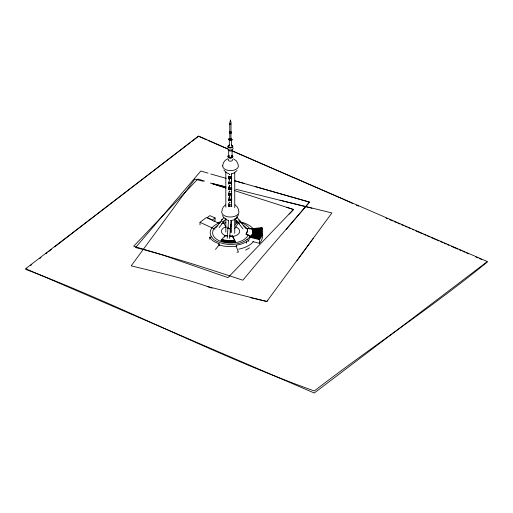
<?xml version="1.0" encoding="UTF-8"?>
<svg xmlns="http://www.w3.org/2000/svg" width="513" height="513" viewBox="0 0 513 513"><rect width="100%" height="100%" fill="white"/><g stroke="black" fill="none" stroke-linecap="round" stroke-linejoin="round"><path stroke-width="0.77" d="M250.979 236.942L252.37 234.544L252.922 231.498L261.713 231.69L260.925 235.672L259.027 238.949L250.979 236.942A12.671 9.452 37.6 0 0 245.945 234.242L246.112 233.973A17.076 9.856 0 0 0 247.17 228.618M260.072 232.639L252.903 232.395L252.928 230.773L261.694 230.651L261.662 232.69L252.851 232.216L252.794 233.114L261.508 233.691L261.585 232.652M227.182 238.327L228.554 220.378M229.612 238.519L230.978 220.571M252.922 231.498L252.928 230.773M236.48 246.503L236.602 245.176L241.764 243.944L246.407 241.886L248.702 240.161L247.074 239.436M261.386 233.652L261.264 234.685L252.62 233.832L252.704 232.934M261.694 230.651L252.909 230.946L252.543 229.208A12.754 10.222 -18.5 0 0 247.099 228.4L247.093 228.471A12.671 10.157 -18.5 0 1 252.499 229.273L252.601 229.574A22.578 13.037 0 0 1 251.197 236.66L259.347 238.539L260.925 235.672L261.098 234.64L252.499 233.652L252.37 234.544L260.925 235.672M222.693 165.981C222.828 162.813 224.861 159.761 227.907 158.741M229.766 124.018L230.363 123.646L230.997 123.992L230.997 132.399L230.401 132.764L229.766 132.425L229.766 124.018L230.401 124.358L230.997 123.992M260.707 235.621L252.216 234.351L251.87 235.05L251.678 235.929L259.963 237.596M251.017 236.891L251.46 235.73L259.655 237.532M261.675 230.683L261.604 229.644L252.813 230.228L252.729 229.33L261.418 228.651L261.713 231.69L259.321 231.684M230.183 120.093C233.069 124.781 227.868 126.083 230.606 120.113M230.19 124.037L230.606 124.024M230.959 132.668L230.331 132.982L229.798 132.617L229.798 139.389L230.331 139.748L230.959 139.44L230.953 132.585M229.798 139.389L230.125 139.113M236.884 252.146L238.436 252.069L236.172 246.202L236.602 245.176L236.602 246.471M222.014 209.67L223.347 206.931L225.393 204.956M261.418 228.651L252.729 229.33M238.519 214.684L237.089 217.377L236.044 218.326M234.992 225.188L237.442 221.186M234.749 228.689L238.43 222.674M252.499 229.273L252.543 228.67L252.64 229.51M297.001 260.585L313.238 238.43M249.716 239.359L249.716 237.179L250.318 236.39M223.995 217.307L215.787 227.926A1.218 0.885 37.7 0 0 215.665 228.125M219.102 227.612L225.861 218.865M237.032 170.483L234.281 172.99L231.376 173.849M215.486 249.376L219.154 244.906L219.122 243.848L217.012 242.912A16.839 9.721 0 0 1 210.003 237.641L209.74 237.269L211.632 236.82M286.273 229.375L309.512 202.051L234.736 180.8M267.863 300.317L266.818 301.497L250.863 297.745M227.83 227.714L228.452 227.188M228.58 176.838L229.144 176.619L228.933 178.261L228.58 178.248L228.58 176.838L229.144 176.619M228.58 178.248L229.144 178.03M228.58 182.442L229.144 182.224L228.933 183.866L228.58 183.853L228.58 182.442L229.144 182.224M228.58 183.853L229.144 183.635M228.708 188.156L229.273 187.938L229.061 189.586L228.708 189.573L228.708 188.156L229.273 187.938M228.708 189.573L229.273 189.355M228.708 193.76L229.273 193.548L229.061 195.19L228.708 195.177L228.708 193.76L229.273 193.548M228.708 195.177L229.273 194.959M228.708 199.371L229.273 199.153L229.061 200.795L228.708 200.782L228.708 199.371L229.273 199.153M228.708 200.782L229.273 200.564M228.708 204.976L229.273 204.758L229.061 206.406L228.708 206.386L228.708 204.976L229.273 204.758M228.708 206.386L229.273 206.168M235.243 241.918L234.71 240.655L235.243 241.918A21.745 12.556 0 0 1 221.873 241.174L221 240.674L221.86 239.738L222.623 239.93A21.649 12.498 0 0 0 223.668 240.161M229.337 235.839A20.514 11.844 0 0 0 232.703 235.916L234.826 240.879A21.424 12.37 0 0 1 221.68 239.949L221.68 239.424L225.483 235.339L226.041 235.448M224.399 237.038L225.643 235.39M225.489 235.358L225.162 235.711L225.553 235.788A21.424 12.37 0 0 0 227.727 236.102M289.101 214.12L293.507 209.503L286.677 207.329M230.69 220.622L233.813 219.904L235.845 218.5M234.986 219.275L237.089 217.377M229.029 186.437L230.106 185.514M229.029 192.042L230.106 191.118M229.029 197.646L230.106 196.723M228.484 203.712L230.106 202.334M45.978 253.679L47.215 252.71M48.446 251.742L51.537 249.318M54.628 246.894L198.531 136.022L227.317 148.68M487.35 261.976C431.606 307.588 371.309 347.096 314.277 390.957C215.826 355.759 123.364 306.364 25.65 269.357L26.881 268.408M30.575 265.567L31.806 264.625M39.809 258.469L41.04 257.526M190.265 142.672L25.65 268.697L314.277 393.016L487.35 261.547L231.6 150.681M191.541 141.697L198.531 136.343L206.617 139.85M200.019 224.912L200.019 222.321L206.406 217.544L219.141 223.431M215.101 217.948L212.446 219.93L207.252 217.608L209.907 215.627L215.101 217.948L215.101 220.539L214.043 221.334M231.645 174.548L231.196 174.561M231.645 180.153L231.196 180.166M231.626 191.291L231.472 191.676M231.626 196.896L231.472 197.281M231.626 202.5L231.472 202.885M223.835 220.853L223.482 221.058M245.605 250.139L249.542 247.862M255.192 230.081L261.604 229.644M227.862 228.426L230.113 228.804M230.119 228.792L230.587 228.657M227.663 228.452L227.894 228.606M228.676 139.081L231.01 138.439L232.1 139.754L229.766 140.703L228.676 139.081L229.766 140.703M228.676 139.389L229.843 139.061M229.766 140.395L232.1 139.754M251.383 228.753L261.938 227.58L261.938 229.76M232.293 235.942L232.697 235.929L232.697 237.218M232.883 236.32L232.19 236.339A21.424 12.37 0 0 1 229.946 236.288M231.171 176.709L231.677 176.972L231.171 176.709L231.171 178.12L231.677 178.383L231.171 178.12M231.171 182.314L231.677 182.577L231.171 182.314L231.171 183.725L231.677 183.987L231.171 183.725M231.805 189.707L231.299 189.444L231.299 188.027L231.652 188.047M231.299 188.027L231.805 188.29M231.299 189.444L231.652 189.457M231.805 195.312L231.299 195.049L231.299 193.638L231.652 193.651M231.299 193.638L231.805 193.901M231.299 195.049L231.652 195.062M231.805 200.916L231.299 200.654L231.299 199.243L231.652 199.256M231.299 199.243L231.805 199.506M231.299 200.654L231.652 200.666M231.805 206.521L231.299 206.258L231.299 204.847L231.652 204.86M231.299 204.847L231.805 205.11M231.299 206.258L231.652 206.277M228.715 176.575L231.587 176.735M228.715 177.985L231.587 178.152M228.715 182.179L231.587 182.346M228.715 183.59L231.587 183.757M228.843 187.899L231.716 188.059M228.843 189.31L231.716 189.47M228.843 193.504L231.716 193.664M228.843 194.914L231.716 195.081M228.843 199.108L231.716 199.268M228.843 200.519L231.716 200.686M228.843 204.713L231.716 204.879M228.843 206.123L231.716 206.29M230.279 224.617L231.716 224.694M230.279 226.182L231.716 226.265M255.173 233.274L261.508 233.691M252.826 235.371L260.489 236.64M251.87 235.05L260.226 236.583M230.523 132.065L230.997 132.399M225.938 186.873L212.247 183.545M235.82 189.265L311.981 208.24M212.632 183.712L225.797 186.937M280.015 200.224L331.905 212.94L266.818 301.477L207.143 286.459M228.484 220.398C225.829 219.917 223.54 217.967 222.469 215.511M203.142 181.262L194.818 179.127L131.2 265.843C158.312 272.583 185.77 278.476 212.029 288.139M251.017 236.352L259.347 238.539M249.716 237.179L259.533 239.699L259.533 243.329L252.736 241.585M221 240.674L221.873 240.905A21.745 12.556 0 0 0 235.243 241.649M228.843 173.663L226.425 172.759L223.892 170.104M228.317 178.986L229.766 179.39M234.832 180.807L244.239 183.442M210.837 174.01L226.259 178.389M255.083 186.514L309.512 202.141L262.714 256.41L242.88 280.201C207.361 268.517 171.791 256.833 135.56 247.555L200.814 171.034L208.041 173.157M230.574 139.094L230.959 139.44M225.81 187.873L210.368 183.019M234.608 190.631L293.507 209.471L227.977 277.629L162.082 254.814L133.656 246.24L197.89 178.966L204.495 181.127M213.062 183.949L225.964 188.047M385.968 218.102L387.437 218.73M389.643 219.66L392.586 220.911M394.055 221.533L396.26 222.469M397.729 223.091L399.935 224.027M208.086 140.485L227.926 149.084M430.997 237.487L435.332 239.372M436.775 240.001L438.942 240.943M440.385 241.572L442.552 242.514M444.001 243.143L446.169 244.085M447.612 244.714L449.055 245.336M451.222 246.278L457.724 249.106M459.173 249.735L461.341 250.677M462.784 251.306L464.951 252.249M466.394 252.871L468.561 253.813M475.788 256.955L477.956 257.898M479.405 258.526L481.572 259.469M401.39 224.649L403.558 225.592M405.001 226.214L407.168 227.156M408.611 227.778L410.054 228.407M412.221 229.349L413.664 229.971M415.831 230.914L422.327 233.729M423.776 234.358L425.937 235.294M427.38 235.922L429.548 236.865M342.043 198.685L231.645 150.585M342.767 198.999L352.752 203.501M356.317 205.11L358.452 206.079M200.019 222.321L214.876 229.189M233.466 158.831L236.544 161.024L238.147 164.564M238.231 221.917L237.493 221.353M235.082 204.86L237.16 206.79L238.551 209.503M231.01 138.741L232.1 140.055M236.544 216.762L245.823 228.567M235.204 218.987L243.015 228.926M223.123 221.911L226.143 227.522M232.703 236.442L234.524 240.244M261.297 228.689L261.149 227.708L261.534 229.683M247.099 228.4L247.163 228.683A17.064 9.856 0 0 1 246.099 234.037A12.684 9.574 35.5 0 1 251.197 236.66M230.036 228.702L230.799 232.389M219.224 245.188L219.122 243.848L219.122 245.143M252.864 230.048L252.909 230.946M259.027 238.41L259.027 238.949M248.702 240.161L248.702 241.456M246.407 241.886L246.407 243.181M234.742 172.394L234.742 207.65M234.742 218.865L234.742 233.293M232.107 156.42L232.107 150.02A1.719 0.994 0 0 1 230.42 151.027M231.568 173.894L231.568 206.745M231.568 220.366L231.568 232.389M231.504 146.372L231.504 139.76A1.103 0.635 0 0 1 230.036 140.305M231.453 188.277L231.453 189.688M231.453 193.882L231.453 195.299M231.453 199.493L231.453 200.904M231.453 205.097L231.453 206.508M231.325 176.953L231.325 178.37M231.325 182.564L231.325 183.975M230.549 225.598L230.549 231.196M229.305 139.658L229.305 146.276M229.061 188.175L229.061 189.586M229.061 193.779L229.061 195.19M229.061 199.384L229.061 200.795M229.061 204.988L229.061 206.406M228.933 176.85L228.933 178.261M228.933 182.455L228.933 183.866M228.676 156.452L228.676 150.053A1.719 0.994 0 0 0 229.971 150.995M225.823 171.951L225.823 207.207M225.823 218.429L225.823 232.049M221.86 239.738L221.578 240.052M209.74 237.269L209.74 239.212M253.525 241.508A25.355 14.64 0 0 1 238.692 249.183M217.871 222.642A25.355 14.64 0 0 1 220.077 221.982M234.954 220.904A25.355 14.64 0 0 1 237.109 221.18M240.251 221.796A25.355 14.64 0 0 1 253.525 229.125M235.8 226.99A9.163 5.29 0 0 1 239.571 232.235A9.163 5.29 0 0 1 232.921 236.429M225.297 235.653A9.163 5.29 0 0 1 225.97 226.74M247.882 235.409A17.942 10.363 0 0 1 221.578 241.7A17.942 10.363 0 0 1 217.858 225.399M221.578 223.758A17.942 10.363 0 0 1 225.906 222.719M235.191 222.719A17.942 10.363 0 0 1 236.679 222.988M238.135 223.341A17.942 10.363 0 0 1 239.52 223.758M243.239 225.399A17.942 10.363 0 0 1 247.542 229.401M250.216 235.768A20.36 11.754 0 0 1 248.183 238.603C240.046 245.426 227.791 245.971 218.262 241.976A15.287 8.824 0 0 1 211.901 237.186L210.881 235.768A20.36 11.754 0 0 1 220.366 222.546M235.82 221.372A20.36 11.754 0 0 1 237.269 221.629M240.732 222.546A20.36 11.754 0 0 1 249.914 229.099M236.172 246.202A22.431 12.947 0 0 1 219.154 244.906M262.515 233.255A32.383 18.692 0 0 1 259.533 243.329M261.938 227.58A32.383 18.692 0 0 1 259.533 239.699M227.124 235.608A20.514 11.844 0 0 1 225.63 235.371M229.567 140.12A1.103 0.635 0 0 1 229.324 139.825M229.689 139.228A1.103 0.635 0 0 1 230.202 139.081M231.03 139.183A1.103 0.635 0 0 1 231.241 139.292M231.1 132.418A0.808 0.468 0 0 1 230.568 133.098A0.808 0.468 0 0 1 229.574 132.623M230.484 131.931A1.071 0.616 0 0 1 231.312 132.854A1.071 0.616 0 0 1 229.51 132.899A1.071 0.616 0 0 1 230.202 131.937M230.484 131.796A1.071 0.616 0 0 1 231.312 132.72A1.071 0.616 0 0 1 229.51 132.764A1.071 0.616 0 0 1 230.202 131.803M230.619 132.097A0.808 0.468 0 0 1 231.068 132.79A0.808 0.468 0 0 1 229.792 132.861A0.808 0.468 0 0 1 230.004 132.13M232.331 145.775A2.398 1.385 0 0 1 231.972 147.635A2.398 1.385 0 0 1 228.74 147.59A2.398 1.385 0 0 1 228.529 145.724M228.984 145.474A2.398 1.385 0 0 1 229.529 145.301M231.363 145.326A2.398 1.385 0 0 1 231.902 145.512M231.363 145.038A2.398 1.385 0 0 1 232.267 147.173A2.398 1.385 0 0 1 228.465 147.122A2.398 1.385 0 0 1 229.529 145.012M231.498 177.678A1.642 0.949 0 0 1 229.183 177.774M231.594 176.228A1.642 0.949 0 0 1 228.766 176.074M231.177 183.449A1.642 0.949 0 0 1 229.183 183.378M231.594 181.839A1.642 0.949 0 0 1 228.766 181.679M231.626 188.996A1.642 0.949 0 0 1 229.311 189.092M231.722 187.553A1.642 0.949 0 0 1 230.023 187.925A1.642 0.949 0 0 1 228.772 187.162M229.054 186.456A1.642 0.949 0 0 1 229.709 186.142M231.626 194.607A1.642 0.949 0 0 1 229.311 194.696M231.722 193.157A1.642 0.949 0 0 1 230.023 193.536A1.642 0.949 0 0 1 228.772 192.766M229.054 192.061A1.642 0.949 0 0 1 229.709 191.753M231.305 200.371A1.642 0.949 0 0 1 229.311 200.307M231.722 198.768A1.642 0.949 0 0 1 230.023 199.14A1.642 0.949 0 0 1 228.772 198.371M229.054 197.665A1.642 0.949 0 0 1 229.709 197.358M238.224 210.054A8.638 4.989 0 0 1 230.452 217.025A8.638 4.989 0 0 1 222.27 210.215M238.205 165.051A7.862 4.54 0 0 1 231.273 170.624A7.862 4.54 0 0 1 222.7 165.879M232.299 155.875A2.43 1.404 0 0 1 231.055 158.094A2.43 1.404 0 0 1 227.977 156.587M228.131 156.234A2.43 1.404 0 0 1 228.445 155.914M229.157 155.747A1.719 0.994 0 0 0 229.196 157.145A1.719 0.994 0 0 0 231.626 157.125A1.719 0.994 0 0 0 231.587 155.721A1.622 0.936 0 0 1 231.562 157.004A1.622 0.936 0 0 1 229.375 157.1A1.622 0.936 0 0 1 229.022 155.849M231.844 155.311A2.43 1.404 0 0 1 232.209 157.369A2.43 1.404 0 0 1 228.625 157.395A2.43 1.404 0 0 1 228.881 155.336M232.286 159.402A2.135 1.231 0 0 1 230.254 161.191A2.135 1.231 0 0 1 228.593 159.28M232.472 147.494A2.68 1.552 0 0 1 232.37 149.514A2.68 1.552 0 0 1 228.894 149.758A2.68 1.552 0 0 1 227.971 147.802M228.214 147.564A2.68 1.552 0 0 1 228.695 147.269M231.369 240.853A21.649 12.498 0 0 1 230.254 240.853M226.913 240.655A21.649 12.498 0 0 1 224.732 240.36M234.826 240.353A21.424 12.37 0 0 1 221.68 239.424M238.705 220.224A1.584 1.058 -38.2 0 1 240.001 221.315A1.584 1.058 -38.2 0 1 237.91 222.693M224.04 221.828A1.584 1.148 37.7 0 1 221.757 221.225A1.584 1.148 37.7 0 1 222.309 219.423M229.433 174.228L229.478 174.612L229.433 174.228M229.433 179.832L229.478 180.223L229.433 179.832M229.561 185.546L229.606 185.937L229.561 185.546M229.561 191.15L229.606 191.541L229.561 191.15M229.561 196.761L229.606 197.152L229.561 196.761M229.561 202.366L229.606 202.757L229.561 202.366"/></g></svg>
